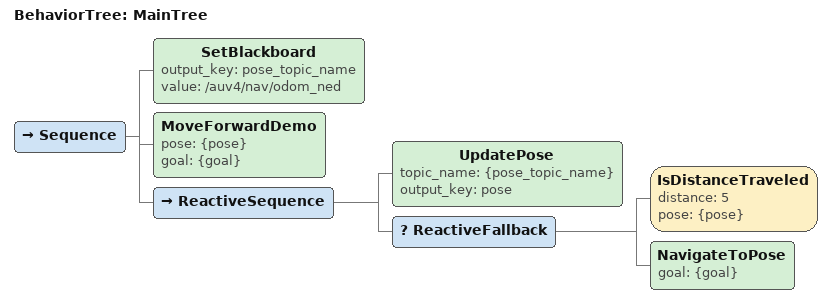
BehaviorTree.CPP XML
<root main_tree_to_execute="MainTree">
  <BehaviorTree ID="MainTree">
    <Sequence>
      <SetBlackboard output_key="pose_topic_name" value="/auv4/nav/odom_ned"/>
      <MoveForwardDemo pose="{pose}" goal="{goal}" />
      <ReactiveSequence>
        <UpdatePose topic_name="{pose_topic_name}" output_key="pose" />
        <ReactiveFallback>
          <IsDistanceTraveled distance="5" pose="{pose}" />
          <NavigateToPose goal="{goal}"/>
        </ReactiveFallback>
      </ReactiveSequence>
    </Sequence>
  </BehaviorTree>
</root>
